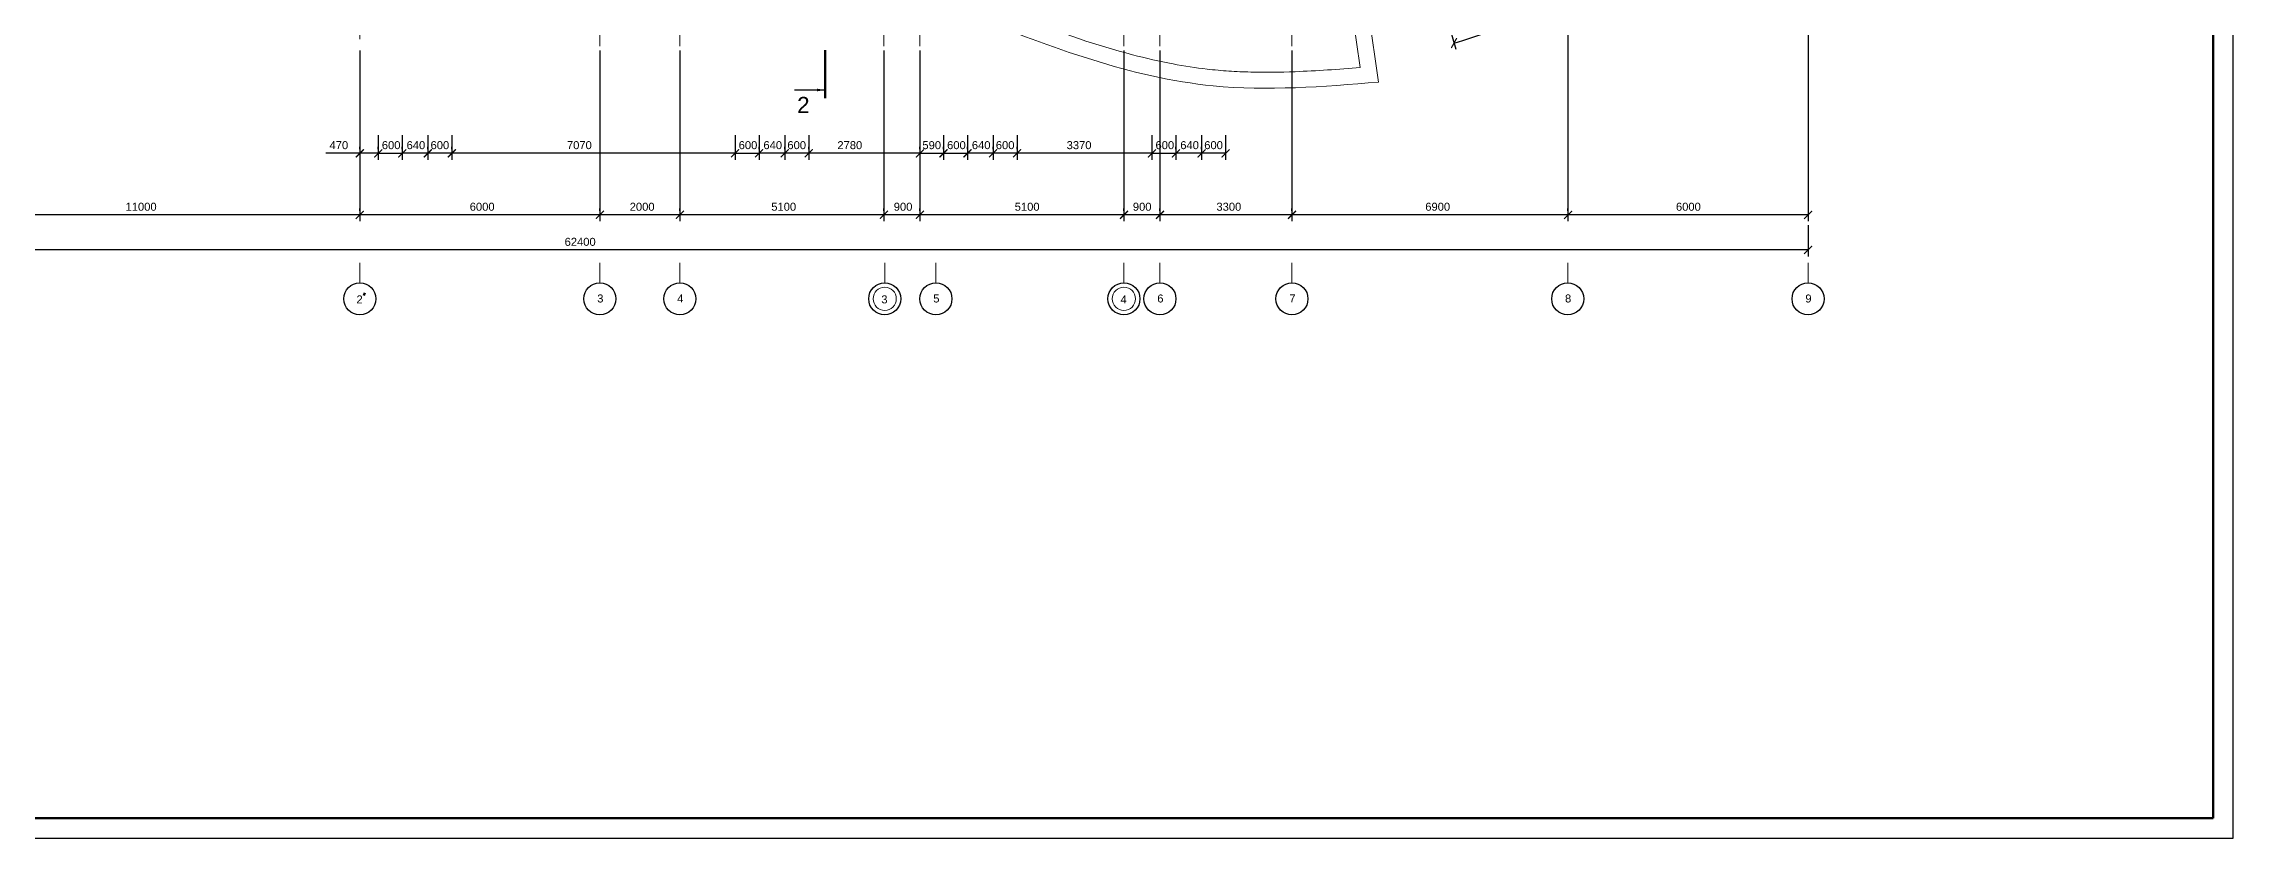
# Model space of a CAD drawing. Header units: millimetres. Extents: x -273 to 3634, y 3015 to 4572.
# Drawn here: x 3086 to 3634, y 3609 to 3808 of the extents above; entities that cross this region are included whole.
import ezdxf

# ---------------------------------------------------------------- set-up
doc = ezdxf.new("R2010")
doc.units = ezdxf.units.MM
doc.linetypes.add('CENTER2', pattern=[28.575, 19.05, -3.175, 3.175, -3.175])
doc.layers.add('@', color=250, linetype='Continuous', lineweight=60)
doc.styles.get("Standard").update_dxf_attribs({"font": 'arial.ttf', "height": 2})
doc.dimstyles.new('ISO-25', dxfattribs={"dimtxt": 2, "dimasz": 2, "dimexe": 1.6, "dimexo": 1, "dimgap": 1, "dimtad": 1, "dimdsep": 46, "dimtxsty": 'Standard', "dimblk": 'ARCHTICK', "dimcen": 2, "dimadec": 0, "dimazin": 0, "dimtfac": 1, "dimtmove": 0, "dimatfit": 3, "dimfxl": 1, "dimarcsym": 0})

# ---------------------------------------------------------------- blocks, each defined once
blk = doc.blocks.new('_ArchTick')
at = {"color": 0, "linetype": 'ByBlock', "lineweight": 15, "const_width": 0.15}
blk.add_lwpolyline([(-0.5, -0.5), (0.5, 0.5)], dxfattribs=at)
blk = doc.blocks.new('*D641')
at = {"layer": '@', "color": 0, "lineweight": -2, "transparency": 16777216}
for p, q in [((2903.43, 3762.43), (2903.43, 3754.71)), ((3527.43, 3762.48), (3527.43, 3754.71)), ((3527.43, 3756.31), (2903.43, 3756.31))]:
    blk.add_line(p, q, dxfattribs=at)
at = {"layer": 'Defpoints', "color": 0, "lineweight": 15, "transparency": 16777216}
for p in [(2903.43, 3763.43), (3527.43, 3763.48), (2903.43, 3756.31)]:
    blk.add_point(p, dxfattribs=at)
at = {"layer": '@', "color": 0, "lineweight": -2, "transparency": 16777216, "xscale": 2, "yscale": 2, "zscale": 2, "rotation": 180}
blk.add_blockref('_ArchTick', (2903.43, 3756.31), dxfattribs=at)
at = {"layer": '@', "color": 0, "lineweight": -2, "transparency": 16777216, "xscale": 2, "yscale": 2, "zscale": 2}
blk.add_blockref('_ArchTick', (3527.43, 3756.31), dxfattribs=at)
at = {"layer": '@', "color": 0, "lineweight": 15, "transparency": 16777216, "insert": (3220.49, 3758.33), "char_height": 2, "attachment_point": 5}
blk.add_mtext('62400', dxfattribs=at)
blk = doc.blocks.new('*D768')
at = {"layer": '@', "color": 0, "lineweight": -2, "transparency": 16777216}
for p, q in [((3165.43, 3806.2), (3165.43, 3763.48)), ((3055.43, 3766.03), (3055.43, 3766.68)), ((3165.43, 3765.08), (3055.43, 3765.08))]:
    blk.add_line(p, q, dxfattribs=at)
at = {"layer": 'Defpoints', "color": 0, "lineweight": 15, "transparency": 16777216}
for p in [(3165.43, 3807.2), (3055.43, 3765.08), (3055.43, 3765.03)]:
    blk.add_point(p, dxfattribs=at)
at = {"layer": '@', "color": 0, "lineweight": -2, "transparency": 16777216, "xscale": 2, "yscale": 2, "zscale": 2, "rotation": 180}
blk.add_blockref('_ArchTick', (3055.43, 3765.08), dxfattribs=at)
at = {"layer": '@', "color": 0, "lineweight": -2, "transparency": 16777216, "xscale": 2, "yscale": 2, "zscale": 2}
blk.add_blockref('_ArchTick', (3165.43, 3765.08), dxfattribs=at)
at = {"layer": '@', "color": 0, "lineweight": 15, "transparency": 16777216, "insert": (3110.74, 3767.1), "char_height": 2, "attachment_point": 5}
blk.add_mtext('11000', dxfattribs=at)
blk = doc.blocks.new('*D696')
at = {"layer": '@', "color": 0, "lineweight": -2, "transparency": 16777216}
for p, q in [((3323.73, 3781.47), (3323.73, 3782.07)), ((3329.73, 3785.03), (3329.73, 3778.87)), ((3329.73, 3780.47), (3323.73, 3780.47))]:
    blk.add_line(p, q, dxfattribs=at)
at = {"layer": 'Defpoints', "color": 0, "lineweight": 15, "transparency": 16777216}
for p in [(3329.73, 3786.03), (3323.73, 3780.47), (3323.73, 3780.47)]:
    blk.add_point(p, dxfattribs=at)
at = {"layer": '@', "color": 0, "lineweight": -2, "transparency": 16777216, "xscale": 2, "yscale": 2, "zscale": 2, "rotation": 180}
blk.add_blockref('_ArchTick', (3323.73, 3780.47), dxfattribs=at)
at = {"layer": '@', "color": 0, "lineweight": -2, "transparency": 16777216, "xscale": 2, "yscale": 2, "zscale": 2}
blk.add_blockref('_ArchTick', (3329.73, 3780.47), dxfattribs=at)
at = {"layer": '@', "color": 0, "lineweight": 15, "transparency": 16777216, "insert": (3326.73, 3782.49), "char_height": 2, "attachment_point": 5}
blk.add_mtext('600', dxfattribs=at)
blk = doc.blocks.new('*D833')
at = {"layer": '@', "color": 0, "lineweight": -2, "transparency": 16777216}
for p, q in [((3356.43, 3806.2), (3356.43, 3763.48)), ((3305.43, 3766.08), (3305.43, 3766.68)), ((3356.43, 3765.08), (3305.43, 3765.08))]:
    blk.add_line(p, q, dxfattribs=at)
at = {"layer": 'Defpoints', "color": 0, "lineweight": 15, "transparency": 16777216}
for p in [(3356.43, 3807.2), (3305.43, 3765.08), (3305.43, 3765.08)]:
    blk.add_point(p, dxfattribs=at)
at = {"layer": '@', "color": 0, "lineweight": -2, "transparency": 16777216, "xscale": 2, "yscale": 2, "zscale": 2, "rotation": 180}
blk.add_blockref('_ArchTick', (3305.43, 3765.08), dxfattribs=at)
at = {"layer": '@', "color": 0, "lineweight": -2, "transparency": 16777216, "xscale": 2, "yscale": 2, "zscale": 2}
blk.add_blockref('_ArchTick', (3356.43, 3765.08), dxfattribs=at)
at = {"layer": '@', "color": 0, "lineweight": 15, "transparency": 16777216, "insert": (3332.23, 3767.1), "char_height": 2, "attachment_point": 5}
blk.add_mtext('5100', dxfattribs=at)
blk = doc.blocks.new('*D702')
at = {"layer": '@', "color": 0, "lineweight": -2, "transparency": 16777216}
for p, q in [((3188.43, 3781.47), (3188.43, 3782.07)), ((3259.23, 3785.03), (3259.23, 3778.87)), ((3259.23, 3780.47), (3188.43, 3780.47))]:
    blk.add_line(p, q, dxfattribs=at)
at = {"layer": 'Defpoints', "color": 0, "lineweight": 15, "transparency": 16777216}
for p in [(3259.23, 3786.03), (3188.43, 3780.47), (3188.43, 3780.47)]:
    blk.add_point(p, dxfattribs=at)
at = {"layer": '@', "color": 0, "lineweight": -2, "transparency": 16777216, "xscale": 2, "yscale": 2, "zscale": 2, "rotation": 180}
blk.add_blockref('_ArchTick', (3188.43, 3780.47), dxfattribs=at)
at = {"layer": '@', "color": 0, "lineweight": -2, "transparency": 16777216, "xscale": 2, "yscale": 2, "zscale": 2}
blk.add_blockref('_ArchTick', (3259.23, 3780.47), dxfattribs=at)
at = {"layer": '@', "color": 0, "lineweight": 15, "transparency": 16777216, "insert": (3220.3, 3782.49), "char_height": 2, "attachment_point": 5}
blk.add_mtext('7070', dxfattribs=at)
blk = doc.blocks.new('*D835')
at = {"layer": '@', "color": 0, "lineweight": -2, "transparency": 16777216}
for p, q in [((3225.43, 3806.2), (3225.43, 3763.48)), ((3165.43, 3766.08), (3165.43, 3766.68)), ((3225.43, 3765.08), (3165.43, 3765.08))]:
    blk.add_line(p, q, dxfattribs=at)
at = {"layer": 'Defpoints', "color": 0, "lineweight": 15, "transparency": 16777216}
for p in [(3225.43, 3807.2), (3165.43, 3765.08), (3165.43, 3765.08)]:
    blk.add_point(p, dxfattribs=at)
at = {"layer": '@', "color": 0, "lineweight": -2, "transparency": 16777216, "xscale": 2, "yscale": 2, "zscale": 2, "rotation": 180}
blk.add_blockref('_ArchTick', (3165.43, 3765.08), dxfattribs=at)
at = {"layer": '@', "color": 0, "lineweight": -2, "transparency": 16777216, "xscale": 2, "yscale": 2, "zscale": 2}
blk.add_blockref('_ArchTick', (3225.43, 3765.08), dxfattribs=at)
at = {"layer": '@', "color": 0, "lineweight": 15, "transparency": 16777216, "insert": (3196, 3767.1), "char_height": 2, "attachment_point": 5}
blk.add_mtext('6000', dxfattribs=at)
blk = doc.blocks.new('*D703')
at = {"layer": '@', "color": 0, "lineweight": -2, "transparency": 16777216}
for p, q in [((3165.43, 3781.47), (3165.43, 3782.07)), ((3170.03, 3781.47), (3170.03, 3782.07)), ((3165.43, 3780.47), (3156.94, 3780.47)), ((3170.03, 3780.47), (3165.43, 3780.47))]:
    blk.add_line(p, q, dxfattribs=at)
at = {"layer": 'Defpoints', "color": 0, "lineweight": 15, "transparency": 16777216}
for p in [(3165.43, 3780.47), (3165.43, 3780.47), (3170.03, 3780.47)]:
    blk.add_point(p, dxfattribs=at)
at = {"layer": '@', "color": 0, "lineweight": -2, "transparency": 16777216, "xscale": 2, "yscale": 2, "zscale": 2, "rotation": 180}
blk.add_blockref('_ArchTick', (3165.43, 3780.47), dxfattribs=at)
at = {"layer": '@', "color": 0, "lineweight": -2, "transparency": 16777216, "xscale": 2, "yscale": 2, "zscale": 2}
blk.add_blockref('_ArchTick', (3170.03, 3780.47), dxfattribs=at)
at = {"layer": '@', "color": 0, "lineweight": 15, "transparency": 16777216, "insert": (3160.18, 3782.49), "char_height": 2, "attachment_point": 5}
blk.add_mtext('470', dxfattribs=at)
blk = doc.blocks.new('*D704')
at = {"layer": '@', "color": 0, "lineweight": -2, "transparency": 16777216}
for p, q in [((3182.43, 3781.47), (3182.43, 3782.07)), ((3188.43, 3785.03), (3188.43, 3778.87)), ((3188.43, 3780.47), (3182.43, 3780.47))]:
    blk.add_line(p, q, dxfattribs=at)
at = {"layer": 'Defpoints', "color": 0, "lineweight": 15, "transparency": 16777216}
for p in [(3188.43, 3786.03), (3182.43, 3780.47), (3182.43, 3780.47)]:
    blk.add_point(p, dxfattribs=at)
at = {"layer": '@', "color": 0, "lineweight": -2, "transparency": 16777216, "xscale": 2, "yscale": 2, "zscale": 2, "rotation": 180}
blk.add_blockref('_ArchTick', (3182.43, 3780.47), dxfattribs=at)
at = {"layer": '@', "color": 0, "lineweight": -2, "transparency": 16777216, "xscale": 2, "yscale": 2, "zscale": 2}
blk.add_blockref('_ArchTick', (3188.43, 3780.47), dxfattribs=at)
at = {"layer": '@', "color": 0, "lineweight": 15, "transparency": 16777216, "insert": (3185.43, 3782.49), "char_height": 2, "attachment_point": 5}
blk.add_mtext('600', dxfattribs=at)
blk = doc.blocks.new('*D705')
at = {"layer": '@', "color": 0, "lineweight": -2, "transparency": 16777216}
for p, q in [((3176.03, 3781.47), (3176.03, 3782.07)), ((3182.43, 3785.03), (3182.43, 3778.87)), ((3182.43, 3780.47), (3176.03, 3780.47))]:
    blk.add_line(p, q, dxfattribs=at)
at = {"layer": 'Defpoints', "color": 0, "lineweight": 15, "transparency": 16777216}
for p in [(3182.43, 3786.03), (3176.03, 3780.47), (3176.03, 3780.47)]:
    blk.add_point(p, dxfattribs=at)
at = {"layer": '@', "color": 0, "lineweight": -2, "transparency": 16777216, "xscale": 2, "yscale": 2, "zscale": 2, "rotation": 180}
blk.add_blockref('_ArchTick', (3176.03, 3780.47), dxfattribs=at)
at = {"layer": '@', "color": 0, "lineweight": -2, "transparency": 16777216, "xscale": 2, "yscale": 2, "zscale": 2}
blk.add_blockref('_ArchTick', (3182.43, 3780.47), dxfattribs=at)
at = {"layer": '@', "color": 0, "lineweight": 15, "transparency": 16777216, "insert": (3179.44, 3782.49), "char_height": 2, "attachment_point": 5}
blk.add_mtext('640', dxfattribs=at)
blk = doc.blocks.new('*D706')
at = {"layer": '@', "color": 0, "lineweight": -2, "transparency": 16777216}
for p, q in [((3170.03, 3785.03), (3170.03, 3778.87)), ((3176.03, 3785.03), (3176.03, 3778.87)), ((3170.03, 3780.47), (3176.03, 3780.47))]:
    blk.add_line(p, q, dxfattribs=at)
at = {"layer": 'Defpoints', "color": 0, "lineweight": 15, "transparency": 16777216}
for p in [(3170.03, 3786.03), (3176.03, 3786.03), (3176.03, 3780.47)]:
    blk.add_point(p, dxfattribs=at)
at = {"layer": '@', "color": 0, "lineweight": -2, "transparency": 16777216, "xscale": 2, "yscale": 2, "zscale": 2, "rotation": 180}
blk.add_blockref('_ArchTick', (3170.03, 3780.47), dxfattribs=at)
at = {"layer": '@', "color": 0, "lineweight": -2, "transparency": 16777216, "xscale": 2, "yscale": 2, "zscale": 2}
blk.add_blockref('_ArchTick', (3176.03, 3780.47), dxfattribs=at)
at = {"layer": '@', "color": 0, "lineweight": 15, "transparency": 16777216, "insert": (3173.25, 3782.49), "char_height": 2, "attachment_point": 5}
blk.add_mtext('600', dxfattribs=at)
blk = doc.blocks.new('*D707')
at = {"layer": '@', "color": 0, "lineweight": -2, "transparency": 16777216}
for p, q in [((3265.23, 3781.47), (3265.23, 3782.07)), ((3271.63, 3785.03), (3271.63, 3778.87)), ((3271.63, 3780.47), (3265.23, 3780.47))]:
    blk.add_line(p, q, dxfattribs=at)
at = {"layer": 'Defpoints', "color": 0, "lineweight": 15, "transparency": 16777216}
for p in [(3271.63, 3786.03), (3265.23, 3780.47), (3265.23, 3780.47)]:
    blk.add_point(p, dxfattribs=at)
at = {"layer": '@', "color": 0, "lineweight": -2, "transparency": 16777216, "xscale": 2, "yscale": 2, "zscale": 2, "rotation": 180}
blk.add_blockref('_ArchTick', (3265.23, 3780.47), dxfattribs=at)
at = {"layer": '@', "color": 0, "lineweight": -2, "transparency": 16777216, "xscale": 2, "yscale": 2, "zscale": 2}
blk.add_blockref('_ArchTick', (3271.63, 3780.47), dxfattribs=at)
at = {"layer": '@', "color": 0, "lineweight": 15, "transparency": 16777216, "insert": (3268.64, 3782.49), "char_height": 2, "attachment_point": 5}
blk.add_mtext('640', dxfattribs=at)
blk = doc.blocks.new('*D841')
at = {"layer": '@', "color": 0, "lineweight": -2, "transparency": 16777216}
for p, q in [((3296.43, 3806.2), (3296.43, 3763.48)), ((3245.43, 3766.08), (3245.43, 3766.68)), ((3296.43, 3765.08), (3245.43, 3765.08))]:
    blk.add_line(p, q, dxfattribs=at)
at = {"layer": 'Defpoints', "color": 0, "lineweight": 15, "transparency": 16777216}
for p in [(3296.43, 3807.2), (3245.43, 3765.08), (3245.43, 3765.08)]:
    blk.add_point(p, dxfattribs=at)
at = {"layer": '@', "color": 0, "lineweight": -2, "transparency": 16777216, "xscale": 2, "yscale": 2, "zscale": 2, "rotation": 180}
blk.add_blockref('_ArchTick', (3245.43, 3765.08), dxfattribs=at)
at = {"layer": '@', "color": 0, "lineweight": -2, "transparency": 16777216, "xscale": 2, "yscale": 2, "zscale": 2}
blk.add_blockref('_ArchTick', (3296.43, 3765.08), dxfattribs=at)
at = {"layer": '@', "color": 0, "lineweight": 15, "transparency": 16777216, "insert": (3271.38, 3767.1), "char_height": 2, "attachment_point": 5}
blk.add_mtext('5100', dxfattribs=at)
blk = doc.blocks.new('*D842')
at = {"layer": '@', "color": 0, "lineweight": -2, "transparency": 16777216}
for p, q in [((3245.43, 3806.2), (3245.43, 3763.48)), ((3225.43, 3766.08), (3225.43, 3766.68)), ((3245.43, 3765.08), (3225.43, 3765.08))]:
    blk.add_line(p, q, dxfattribs=at)
at = {"layer": 'Defpoints', "color": 0, "lineweight": 15, "transparency": 16777216}
for p in [(3245.43, 3807.2), (3225.43, 3765.08), (3225.43, 3765.08)]:
    blk.add_point(p, dxfattribs=at)
at = {"layer": '@', "color": 0, "lineweight": -2, "transparency": 16777216, "xscale": 2, "yscale": 2, "zscale": 2, "rotation": 180}
blk.add_blockref('_ArchTick', (3225.43, 3765.08), dxfattribs=at)
at = {"layer": '@', "color": 0, "lineweight": -2, "transparency": 16777216, "xscale": 2, "yscale": 2, "zscale": 2}
blk.add_blockref('_ArchTick', (3245.43, 3765.08), dxfattribs=at)
at = {"layer": '@', "color": 0, "lineweight": 15, "transparency": 16777216, "insert": (3235.99, 3767.1), "char_height": 2, "attachment_point": 5}
blk.add_mtext('2000', dxfattribs=at)
blk = doc.blocks.new('*D708')
at = {"layer": '@', "color": 0, "lineweight": -2, "transparency": 16777216}
for p, q in [((3259.23, 3785.03), (3259.23, 3778.87)), ((3265.23, 3785.03), (3265.23, 3778.87)), ((3259.23, 3780.47), (3265.23, 3780.47))]:
    blk.add_line(p, q, dxfattribs=at)
at = {"layer": 'Defpoints', "color": 0, "lineweight": 15, "transparency": 16777216}
for p in [(3259.23, 3786.03), (3265.23, 3786.03), (3265.23, 3780.47)]:
    blk.add_point(p, dxfattribs=at)
at = {"layer": '@', "color": 0, "lineweight": -2, "transparency": 16777216, "xscale": 2, "yscale": 2, "zscale": 2, "rotation": 180}
blk.add_blockref('_ArchTick', (3259.23, 3780.47), dxfattribs=at)
at = {"layer": '@', "color": 0, "lineweight": -2, "transparency": 16777216, "xscale": 2, "yscale": 2, "zscale": 2}
blk.add_blockref('_ArchTick', (3265.23, 3780.47), dxfattribs=at)
at = {"layer": '@', "color": 0, "lineweight": 15, "transparency": 16777216, "insert": (3262.45, 3782.49), "char_height": 2, "attachment_point": 5}
blk.add_mtext('600', dxfattribs=at)
blk = doc.blocks.new('*D845')
at = {"layer": '@', "color": 0, "lineweight": -2, "transparency": 16777216}
for p, q in [((3305.43, 3806.2), (3305.43, 3763.48)), ((3296.43, 3766.08), (3296.43, 3766.68)), ((3305.43, 3765.08), (3296.43, 3765.08))]:
    blk.add_line(p, q, dxfattribs=at)
at = {"layer": 'Defpoints', "color": 0, "lineweight": 15, "transparency": 16777216}
for p in [(3305.43, 3807.2), (3296.43, 3765.08), (3296.43, 3765.08)]:
    blk.add_point(p, dxfattribs=at)
at = {"layer": '@', "color": 0, "lineweight": -2, "transparency": 16777216, "xscale": 2, "yscale": 2, "zscale": 2, "rotation": 180}
blk.add_blockref('_ArchTick', (3296.43, 3765.08), dxfattribs=at)
at = {"layer": '@', "color": 0, "lineweight": -2, "transparency": 16777216, "xscale": 2, "yscale": 2, "zscale": 2}
blk.add_blockref('_ArchTick', (3305.43, 3765.08), dxfattribs=at)
at = {"layer": '@', "color": 0, "lineweight": 15, "transparency": 16777216, "insert": (3301.22, 3767.1), "char_height": 2, "attachment_point": 5}
blk.add_mtext('900', dxfattribs=at)
blk = doc.blocks.new('*D709')
at = {"layer": '@', "color": 0, "lineweight": -2, "transparency": 16777216}
for p, q in [((3277.63, 3781.47), (3277.63, 3782.07)), ((3305.43, 3785.03), (3305.43, 3778.87)), ((3305.43, 3780.47), (3277.63, 3780.47))]:
    blk.add_line(p, q, dxfattribs=at)
at = {"layer": 'Defpoints', "color": 0, "lineweight": 15, "transparency": 16777216}
for p in [(3305.43, 3786.03), (3277.63, 3780.47), (3277.63, 3780.47)]:
    blk.add_point(p, dxfattribs=at)
at = {"layer": '@', "color": 0, "lineweight": -2, "transparency": 16777216, "xscale": 2, "yscale": 2, "zscale": 2, "rotation": 180}
blk.add_blockref('_ArchTick', (3277.63, 3780.47), dxfattribs=at)
at = {"layer": '@', "color": 0, "lineweight": -2, "transparency": 16777216, "xscale": 2, "yscale": 2, "zscale": 2}
blk.add_blockref('_ArchTick', (3305.43, 3780.47), dxfattribs=at)
at = {"layer": '@', "color": 0, "lineweight": 15, "transparency": 16777216, "insert": (3287.9, 3782.49), "char_height": 2, "attachment_point": 5}
blk.add_mtext('2780', dxfattribs=at)
blk = doc.blocks.new('*D710')
at = {"layer": '@', "color": 0, "lineweight": -2, "transparency": 16777216}
for p, q in [((3271.63, 3781.47), (3271.63, 3782.07)), ((3277.63, 3785.03), (3277.63, 3778.87)), ((3277.63, 3780.47), (3271.63, 3780.47))]:
    blk.add_line(p, q, dxfattribs=at)
at = {"layer": 'Defpoints', "color": 0, "lineweight": 15, "transparency": 16777216}
for p in [(3277.63, 3786.03), (3271.63, 3780.47), (3271.63, 3780.47)]:
    blk.add_point(p, dxfattribs=at)
at = {"layer": '@', "color": 0, "lineweight": -2, "transparency": 16777216, "xscale": 2, "yscale": 2, "zscale": 2, "rotation": 180}
blk.add_blockref('_ArchTick', (3271.63, 3780.47), dxfattribs=at)
at = {"layer": '@', "color": 0, "lineweight": -2, "transparency": 16777216, "xscale": 2, "yscale": 2, "zscale": 2}
blk.add_blockref('_ArchTick', (3277.63, 3780.47), dxfattribs=at)
at = {"layer": '@', "color": 0, "lineweight": 15, "transparency": 16777216, "insert": (3274.63, 3782.49), "char_height": 2, "attachment_point": 5}
blk.add_mtext('600', dxfattribs=at)
blk = doc.blocks.new('*D711')
at = {"layer": '@', "color": 0, "lineweight": -2, "transparency": 16777216}
for p, q in [((3305.43, 3781.47), (3305.43, 3782.07)), ((3311.33, 3781.47), (3311.33, 3782.07)), ((3305.43, 3780.47), (3311.33, 3780.47))]:
    blk.add_line(p, q, dxfattribs=at)
at = {"layer": 'Defpoints', "color": 0, "lineweight": 15, "transparency": 16777216}
for p in [(3305.43, 3780.47), (3311.33, 3780.47), (3311.33, 3780.47)]:
    blk.add_point(p, dxfattribs=at)
at = {"layer": '@', "color": 0, "lineweight": -2, "transparency": 16777216, "xscale": 2, "yscale": 2, "zscale": 2, "rotation": 180}
blk.add_blockref('_ArchTick', (3305.43, 3780.47), dxfattribs=at)
at = {"layer": '@', "color": 0, "lineweight": -2, "transparency": 16777216, "xscale": 2, "yscale": 2, "zscale": 2}
blk.add_blockref('_ArchTick', (3311.33, 3780.47), dxfattribs=at)
at = {"layer": '@', "color": 0, "lineweight": 15, "transparency": 16777216, "insert": (3308.38, 3782.49), "char_height": 2, "attachment_point": 5}
blk.add_mtext('590', dxfattribs=at)
blk = doc.blocks.new('*D712')
at = {"layer": '@', "color": 0, "lineweight": -2, "transparency": 16777216}
for p, q in [((3311.33, 3785.03), (3311.33, 3778.87)), ((3317.33, 3785.03), (3317.33, 3778.87)), ((3311.33, 3780.47), (3317.33, 3780.47))]:
    blk.add_line(p, q, dxfattribs=at)
at = {"layer": 'Defpoints', "color": 0, "lineweight": 15, "transparency": 16777216}
for p in [(3311.33, 3786.03), (3317.33, 3786.03), (3317.33, 3780.47)]:
    blk.add_point(p, dxfattribs=at)
at = {"layer": '@', "color": 0, "lineweight": -2, "transparency": 16777216, "xscale": 2, "yscale": 2, "zscale": 2, "rotation": 180}
blk.add_blockref('_ArchTick', (3311.33, 3780.47), dxfattribs=at)
at = {"layer": '@', "color": 0, "lineweight": -2, "transparency": 16777216, "xscale": 2, "yscale": 2, "zscale": 2}
blk.add_blockref('_ArchTick', (3317.33, 3780.47), dxfattribs=at)
at = {"layer": '@', "color": 0, "lineweight": 15, "transparency": 16777216, "insert": (3314.55, 3782.49), "char_height": 2, "attachment_point": 5}
blk.add_mtext('600', dxfattribs=at)
blk = doc.blocks.new('*D713')
at = {"layer": '@', "color": 0, "lineweight": -2, "transparency": 16777216}
for p, q in [((3317.33, 3781.47), (3317.33, 3782.07)), ((3323.73, 3785.03), (3323.73, 3778.87)), ((3323.73, 3780.47), (3317.33, 3780.47))]:
    blk.add_line(p, q, dxfattribs=at)
at = {"layer": 'Defpoints', "color": 0, "lineweight": 15, "transparency": 16777216}
for p in [(3323.73, 3786.03), (3317.33, 3780.47), (3317.33, 3780.47)]:
    blk.add_point(p, dxfattribs=at)
at = {"layer": '@', "color": 0, "lineweight": -2, "transparency": 16777216, "xscale": 2, "yscale": 2, "zscale": 2, "rotation": 180}
blk.add_blockref('_ArchTick', (3317.33, 3780.47), dxfattribs=at)
at = {"layer": '@', "color": 0, "lineweight": -2, "transparency": 16777216, "xscale": 2, "yscale": 2, "zscale": 2}
blk.add_blockref('_ArchTick', (3323.73, 3780.47), dxfattribs=at)
at = {"layer": '@', "color": 0, "lineweight": 15, "transparency": 16777216, "insert": (3320.74, 3782.49), "char_height": 2, "attachment_point": 5}
blk.add_mtext('640', dxfattribs=at)
blk = doc.blocks.new('*D877')
at = {"layer": '@', "color": 0, "lineweight": -2, "transparency": 16777216}
blk.add_arc((3398.43, 3947.68), 19.98, 278.6121, 306.3879, dxfattribs=at)
at = {"layer": '@', "color": 0, "lineweight": 15, "transparency": 16777216}
for points in [[(3409.95, 3931.97), (3410.61, 3931.21), (3412.56, 3933.55)], [(3401.46, 3927.43), (3401.38, 3928.42), (3398.43, 3927.7)]]:
    blk.add_solid(points, dxfattribs=at)
at = {"layer": 'Defpoints', "color": 0, "lineweight": 15, "transparency": 16777216}
for p in [(3398.43, 4081.72), (3398.43, 3947.68), (3403.6, 3928.38), (3497.76, 3848.35), (3398.43, 3807.2)]:
    blk.add_point(p, dxfattribs=at)
at = {"layer": '@', "color": 0, "lineweight": 15, "transparency": 16777216, "insert": (3405.89, 3931.34), "char_height": 2, "attachment_point": 5, "rotation": 24.5413}
blk.add_mtext('45°', dxfattribs=at)
blk = doc.blocks.new('*D881')
at = {"layer": '@', "color": 0, "lineweight": -2, "transparency": 16777216}
blk.add_line((3416.5, 3822.98), (3414.62, 3835.99), dxfattribs=at)
blk.add_arc((3398.43, 3947.68), 114.46, 270, 278.247, dxfattribs=at)
at = {"layer": 'Defpoints', "color": 0, "lineweight": 15, "transparency": 16777216}
for p in [(3398.43, 4081.72), (3403.92, 3833.35), (3416.65, 3821.99), (3417.51, 3816.05), (3398.43, 3807.2)]:
    blk.add_point(p, dxfattribs=at)
at = {"layer": '@', "color": 0, "lineweight": -2, "transparency": 16777216, "xscale": 2, "yscale": 2, "zscale": 2}
for p, rotation in [((3398.43, 3833.22), 180.0000000000001), ((3414.85, 3834.4), 8.246967579238316)]:
    blk.add_blockref('_ArchTick', p, dxfattribs=dict(at, rotation=rotation))
at = {"layer": '@', "color": 0, "lineweight": 15, "transparency": 16777216, "insert": (3407.17, 3835.58), "char_height": 2, "attachment_point": 5, "rotation": 4.4567}
blk.add_mtext('1625', dxfattribs=at)
blk = doc.blocks.new('*D721')
at = {"layer": '@', "color": 0, "lineweight": -2, "transparency": 16777216}
blk.add_line((3433.53, 3826.66), (3429.85, 3839.34), dxfattribs=at)
blk.add_arc((3398.43, 3947.68), 114.4, 278.247, 286.1767, dxfattribs=at)
at = {"layer": 'Defpoints', "color": 0, "lineweight": 15, "transparency": 16777216}
for p in [(3398.43, 3947.68), (3420.04, 3835.34), (3433.81, 3825.7), (3435.49, 3819.92), (3419.72, 3800.81)]:
    blk.add_point(p, dxfattribs=at)
at = {"layer": '@', "color": 0, "lineweight": -2, "transparency": 16777216, "xscale": 2, "yscale": 2, "zscale": 2}
for p, rotation in [((3430.3, 3837.81), 16.17674262462081), ((3414.84, 3834.46), 188.2469675792391)]:
    blk.add_blockref('_ArchTick', p, dxfattribs=dict(at, rotation=rotation))
at = {"layer": '@', "color": 0, "lineweight": 15, "transparency": 16777216, "insert": (3422.76, 3837.97), "char_height": 2, "attachment_point": 5, "rotation": 12.5058}
blk.add_mtext('1750', dxfattribs=at)
blk = doc.blocks.new('*D722')
at = {"layer": '@', "color": 0, "lineweight": -2, "transparency": 16777216}
blk.add_line((3416.5, 4072.37), (3415.31, 4064.17), dxfattribs=at)
blk.add_arc((3398.43, 3947.68), 119.31, 81.753, 90, dxfattribs=at)
at = {"layer": 'Defpoints', "color": 0, "lineweight": 15, "transparency": 16777216}
for p in [(3398.43, 4081.72), (3417.51, 4079.3), (3416.65, 4073.36), (3404.15, 4066.85), (3398.43, 3788.42)]:
    blk.add_point(p, dxfattribs=at)
at = {"layer": '@', "color": 0, "lineweight": -2, "transparency": 16777216, "xscale": 2, "yscale": 2, "zscale": 2}
for p, rotation in [((3398.43, 4066.98), 180), ((3415.54, 4065.75), 351.7530324207577)]:
    blk.add_blockref('_ArchTick', p, dxfattribs=dict(at, rotation=rotation))
at = {"layer": '@', "color": 0, "lineweight": 15, "transparency": 16777216, "insert": (3407.41, 4068.67), "char_height": 2, "attachment_point": 5, "rotation": 355.7527}
blk.add_mtext('1625', dxfattribs=at)
blk = doc.blocks.new('*D723')
at = {"layer": '@', "color": 0, "lineweight": -2, "transparency": 16777216}
blk.add_line((3380.36, 4072.37), (3381.55, 4064.16), dxfattribs=at)
blk.add_arc((3398.43, 3947.68), 119.31, 90, 98.247, dxfattribs=at)
at = {"layer": 'Defpoints', "color": 0, "lineweight": 15, "transparency": 16777216}
for p in [(3379.35, 4079.3), (3398.43, 4081.72), (3380.21, 4073.36), (3387, 4066.43), (3398.43, 3788.42)]:
    blk.add_point(p, dxfattribs=at)
at = {"layer": '@', "color": 0, "lineweight": -2, "transparency": 16777216, "xscale": 2, "yscale": 2, "zscale": 2, "rotation": 188.246967579242}
blk.add_blockref('_ArchTick', (3381.32, 4065.75), dxfattribs=at)
at = {"layer": '@', "color": 0, "lineweight": -2, "transparency": 16777216, "xscale": 2, "yscale": 2, "zscale": 2}
blk.add_blockref('_ArchTick', (3398.43, 4066.98), dxfattribs=at)
at = {"layer": '@', "color": 0, "lineweight": 15, "transparency": 16777216, "insert": (3389.97, 4068.71), "char_height": 2, "attachment_point": 5, "rotation": 3.9958}
blk.add_mtext('1625', dxfattribs=at)
blk = doc.blocks.new('*D724')
at = {"layer": '@', "color": 0, "lineweight": -2, "transparency": 16777216}
for p, q in [((3467.43, 3810.71), (3467.43, 3763.48)), ((3398.43, 3766.08), (3398.43, 3766.68)), ((3467.43, 3765.08), (3398.43, 3765.08))]:
    blk.add_line(p, q, dxfattribs=at)
at = {"layer": 'Defpoints', "color": 0, "lineweight": 15, "transparency": 16777216}
for p in [(3467.43, 3811.71), (3398.43, 3765.08), (3398.43, 3765.08)]:
    blk.add_point(p, dxfattribs=at)
at = {"layer": '@', "color": 0, "lineweight": -2, "transparency": 16777216, "xscale": 2, "yscale": 2, "zscale": 2, "rotation": 180}
blk.add_blockref('_ArchTick', (3398.43, 3765.08), dxfattribs=at)
at = {"layer": '@', "color": 0, "lineweight": -2, "transparency": 16777216, "xscale": 2, "yscale": 2, "zscale": 2}
blk.add_blockref('_ArchTick', (3467.43, 3765.08), dxfattribs=at)
at = {"layer": '@', "color": 0, "lineweight": 15, "transparency": 16777216, "insert": (3434.86, 3767.1), "char_height": 2, "attachment_point": 5}
blk.add_mtext('6900', dxfattribs=at)
blk = doc.blocks.new('*D725')
at = {"layer": '@', "color": 0, "lineweight": -2, "transparency": 16777216}
for p, q in [((3467.21, 3832.68), (3473.89, 3821.51)), ((3435.77, 3818.96), (3439.39, 3806.48))]:
    blk.add_line(p, q, dxfattribs=at)
blk.add_arc((3398.43, 3947.68), 145.41, 286.1767, 300.8849, dxfattribs=at)
at = {"layer": 'Defpoints', "color": 0, "lineweight": 15, "transparency": 16777216}
for p in [(3463.62, 3838.68), (3466.7, 3833.54), (3433.81, 3825.7), (3435.49, 3819.92), (3450.73, 3811.99)]:
    blk.add_point(p, dxfattribs=at)
at = {"layer": '@', "color": 0, "lineweight": -2, "transparency": 16777216, "xscale": 2, "yscale": 2, "zscale": 2}
for p, rotation in [((3473.07, 3822.88), 30.88487161444559), ((3438.94, 3808.02), 196.1767426246161)]:
    blk.add_blockref('_ArchTick', p, dxfattribs=dict(at, rotation=rotation))
at = {"layer": '@', "color": 0, "lineweight": 15, "transparency": 16777216, "insert": (3455.88, 3816.3), "char_height": 2, "attachment_point": 5, "rotation": 23.6204}
blk.add_mtext('3425', dxfattribs=at)
blk = doc.blocks.new('*D728')
at = {"layer": '@', "color": 0, "lineweight": -2, "transparency": 16777216}
for p, q in [((3375.83, 3781.47), (3375.83, 3782.07)), ((3381.83, 3785.03), (3381.83, 3778.87)), ((3381.83, 3780.47), (3375.83, 3780.47))]:
    blk.add_line(p, q, dxfattribs=at)
at = {"layer": 'Defpoints', "color": 0, "lineweight": 15, "transparency": 16777216}
for p in [(3381.83, 3786.03), (3375.83, 3780.47), (3375.83, 3780.47)]:
    blk.add_point(p, dxfattribs=at)
at = {"layer": '@', "color": 0, "lineweight": -2, "transparency": 16777216, "xscale": 2, "yscale": 2, "zscale": 2, "rotation": 180}
blk.add_blockref('_ArchTick', (3375.83, 3780.47), dxfattribs=at)
at = {"layer": '@', "color": 0, "lineweight": -2, "transparency": 16777216, "xscale": 2, "yscale": 2, "zscale": 2}
blk.add_blockref('_ArchTick', (3381.83, 3780.47), dxfattribs=at)
at = {"layer": '@', "color": 0, "lineweight": 15, "transparency": 16777216, "insert": (3378.83, 3782.49), "char_height": 2, "attachment_point": 5}
blk.add_mtext('600', dxfattribs=at)
blk = doc.blocks.new('*D882')
at = {"layer": '@', "color": 0, "lineweight": -2, "transparency": 16777216}
for p, q in [((3398.43, 3806.2), (3398.43, 3763.48)), ((3365.43, 3766.08), (3365.43, 3766.68)), ((3398.43, 3765.08), (3365.43, 3765.08))]:
    blk.add_line(p, q, dxfattribs=at)
at = {"layer": 'Defpoints', "color": 0, "lineweight": 15, "transparency": 16777216}
for p in [(3398.43, 3807.2), (3365.43, 3765.08), (3365.43, 3765.08)]:
    blk.add_point(p, dxfattribs=at)
at = {"layer": '@', "color": 0, "lineweight": -2, "transparency": 16777216, "xscale": 2, "yscale": 2, "zscale": 2, "rotation": 180}
blk.add_blockref('_ArchTick', (3365.43, 3765.08), dxfattribs=at)
at = {"layer": '@', "color": 0, "lineweight": -2, "transparency": 16777216, "xscale": 2, "yscale": 2, "zscale": 2}
blk.add_blockref('_ArchTick', (3398.43, 3765.08), dxfattribs=at)
at = {"layer": '@', "color": 0, "lineweight": 15, "transparency": 16777216, "insert": (3382.65, 3767.1), "char_height": 2, "attachment_point": 5}
blk.add_mtext('3300', dxfattribs=at)
blk = doc.blocks.new('*D883')
at = {"layer": '@', "color": 0, "lineweight": -2, "transparency": 16777216}
for p, q in [((3365.43, 3806.2), (3365.43, 3763.48)), ((3356.43, 3766.08), (3356.43, 3766.68)), ((3365.43, 3765.08), (3356.43, 3765.08))]:
    blk.add_line(p, q, dxfattribs=at)
at = {"layer": 'Defpoints', "color": 0, "lineweight": 15, "transparency": 16777216}
for p in [(3365.43, 3807.2), (3356.43, 3765.08), (3356.43, 3765.08)]:
    blk.add_point(p, dxfattribs=at)
at = {"layer": '@', "color": 0, "lineweight": -2, "transparency": 16777216, "xscale": 2, "yscale": 2, "zscale": 2, "rotation": 180}
blk.add_blockref('_ArchTick', (3356.43, 3765.08), dxfattribs=at)
at = {"layer": '@', "color": 0, "lineweight": -2, "transparency": 16777216, "xscale": 2, "yscale": 2, "zscale": 2}
blk.add_blockref('_ArchTick', (3365.43, 3765.08), dxfattribs=at)
at = {"layer": '@', "color": 0, "lineweight": 15, "transparency": 16777216, "insert": (3360.99, 3767.1), "char_height": 2, "attachment_point": 5}
blk.add_mtext('900', dxfattribs=at)
blk = doc.blocks.new('*D729')
at = {"layer": '@', "color": 0, "lineweight": -2, "transparency": 16777216}
for p, q in [((3329.73, 3781.47), (3329.73, 3782.07)), ((3363.43, 3785.03), (3363.43, 3778.87)), ((3363.43, 3780.47), (3329.73, 3780.47))]:
    blk.add_line(p, q, dxfattribs=at)
at = {"layer": 'Defpoints', "color": 0, "lineweight": 15, "transparency": 16777216}
for p in [(3363.43, 3786.03), (3329.73, 3780.47), (3329.73, 3780.47)]:
    blk.add_point(p, dxfattribs=at)
at = {"layer": '@', "color": 0, "lineweight": -2, "transparency": 16777216, "xscale": 2, "yscale": 2, "zscale": 2, "rotation": 180}
blk.add_blockref('_ArchTick', (3329.73, 3780.47), dxfattribs=at)
at = {"layer": '@', "color": 0, "lineweight": -2, "transparency": 16777216, "xscale": 2, "yscale": 2, "zscale": 2}
blk.add_blockref('_ArchTick', (3363.43, 3780.47), dxfattribs=at)
at = {"layer": '@', "color": 0, "lineweight": 15, "transparency": 16777216, "insert": (3345.21, 3782.49), "char_height": 2, "attachment_point": 5}
blk.add_mtext('3370', dxfattribs=at)
blk = doc.blocks.new('*D730')
at = {"layer": '@', "color": 0, "lineweight": -2, "transparency": 16777216}
for p, q in [((3363.43, 3785.03), (3363.43, 3778.87)), ((3369.43, 3785.03), (3369.43, 3778.87)), ((3363.43, 3780.47), (3369.43, 3780.47))]:
    blk.add_line(p, q, dxfattribs=at)
at = {"layer": 'Defpoints', "color": 0, "lineweight": 15, "transparency": 16777216}
for p in [(3363.43, 3786.03), (3369.43, 3786.03), (3369.43, 3780.47)]:
    blk.add_point(p, dxfattribs=at)
at = {"layer": '@', "color": 0, "lineweight": -2, "transparency": 16777216, "xscale": 2, "yscale": 2, "zscale": 2, "rotation": 180}
blk.add_blockref('_ArchTick', (3363.43, 3780.47), dxfattribs=at)
at = {"layer": '@', "color": 0, "lineweight": -2, "transparency": 16777216, "xscale": 2, "yscale": 2, "zscale": 2}
blk.add_blockref('_ArchTick', (3369.43, 3780.47), dxfattribs=at)
at = {"layer": '@', "color": 0, "lineweight": 15, "transparency": 16777216, "insert": (3366.65, 3782.49), "char_height": 2, "attachment_point": 5}
blk.add_mtext('600', dxfattribs=at)
blk = doc.blocks.new('*D731')
at = {"layer": '@', "color": 0, "lineweight": -2, "transparency": 16777216}
for p, q in [((3369.43, 3781.47), (3369.43, 3782.07)), ((3375.83, 3785.03), (3375.83, 3778.87)), ((3375.83, 3780.47), (3369.43, 3780.47))]:
    blk.add_line(p, q, dxfattribs=at)
at = {"layer": 'Defpoints', "color": 0, "lineweight": 15, "transparency": 16777216}
for p in [(3375.83, 3786.03), (3369.43, 3780.47), (3369.43, 3780.47)]:
    blk.add_point(p, dxfattribs=at)
at = {"layer": '@', "color": 0, "lineweight": -2, "transparency": 16777216, "xscale": 2, "yscale": 2, "zscale": 2, "rotation": 180}
blk.add_blockref('_ArchTick', (3369.43, 3780.47), dxfattribs=at)
at = {"layer": '@', "color": 0, "lineweight": -2, "transparency": 16777216, "xscale": 2, "yscale": 2, "zscale": 2}
blk.add_blockref('_ArchTick', (3375.83, 3780.47), dxfattribs=at)
at = {"layer": '@', "color": 0, "lineweight": 15, "transparency": 16777216, "insert": (3372.84, 3782.49), "char_height": 2, "attachment_point": 5}
blk.add_mtext('640', dxfattribs=at)
blk = doc.blocks.new('*D738')
at = {"layer": '@', "color": 0, "lineweight": -2, "transparency": 16777216}
for p, q in [((3527.43, 3861.56), (3527.43, 3763.48)), ((3467.43, 3766.08), (3467.43, 3766.68)), ((3527.43, 3765.08), (3467.43, 3765.08))]:
    blk.add_line(p, q, dxfattribs=at)
at = {"layer": 'Defpoints', "color": 0, "lineweight": 15, "transparency": 16777216}
for p in [(3527.43, 3862.56), (3467.43, 3765.08), (3467.43, 3765.08)]:
    blk.add_point(p, dxfattribs=at)
at = {"layer": '@', "color": 0, "lineweight": -2, "transparency": 16777216, "xscale": 2, "yscale": 2, "zscale": 2, "rotation": 180}
blk.add_blockref('_ArchTick', (3467.43, 3765.08), dxfattribs=at)
at = {"layer": '@', "color": 0, "lineweight": -2, "transparency": 16777216, "xscale": 2, "yscale": 2, "zscale": 2}
blk.add_blockref('_ArchTick', (3527.43, 3765.08), dxfattribs=at)
at = {"layer": '@', "color": 0, "lineweight": 15, "transparency": 16777216, "insert": (3497.52, 3767.1), "char_height": 2, "attachment_point": 5}
blk.add_mtext('6000', dxfattribs=at)

msp = doc.modelspace()

# ---------------------------------------------------------------- linework, layer by layer
at = {"layer": '@', "color": 0, "lineweight": 30}
for p, q in [((3633.716, 3609.3), (3633.716, 4203.3)), ((2792.716, 3609.3), (3633.716, 3609.3))]:
    msp.add_line(p, q, dxfattribs=at)
at = {"layer": '@', "color": 0, "lineweight": 50}
for p, q in [((3628.716, 4198.3), (3628.716, 3614.3)), ((3166.665, 3745.638), (3166.453, 3744.922)), ((3628.716, 3614.3), (2812.716, 3614.3))]:
    msp.add_line(p, q, dxfattribs=at)
at = {"layer": '@', "color": 0, "linetype": 'CENTER2', "lineweight": 15}
for p, q in [((3398.429, 4081.718), (3398.429, 3807.205)), ((3356.429, 3807.205), (3356.429, 4044.124)), ((3296.429, 3807.205), (3296.429, 4028.179)), ((3365.429, 3807.205), (3365.429, 4031.976)), ((3165.429, 3891.505), (3165.429, 3807.205)), ((3225.429, 3807.205), (3225.429, 3891.698)), ((3245.429, 3807.205), (3245.429, 3820.676)), ((3305.429, 3807.205), (3305.429, 3820.676))]:
    msp.add_line(p, q, dxfattribs=at)
at = {"layer": '@', "color": 0, "lineweight": 15}
for p, q in [((3420.087, 3798.249), (3417.648, 3815.073)), ((3415.518, 3801.895), (3413.683, 3814.559)), ((3165.429, 3753.107), (3165.429, 3748.107)), ((3225.429, 3753.107), (3225.429, 3748.107)), ((3245.429, 3753.107), (3245.429, 3748.107)), ((3296.629, 3753.107), (3296.629, 3748.107)), ((3309.429, 3753.107), (3309.429, 3748.107)), ((3356.429, 3753.107), (3356.429, 3748.107)), ((3365.429, 3753.107), (3365.429, 3748.107)), ((3398.429, 3753.107), (3398.429, 3748.107)), ((3467.355, 3753.107), (3467.355, 3748.107)), ((3527.429, 3753.107), (3527.429, 3748.107))]:
    msp.add_line(p, q, dxfattribs=at)
at = {"layer": '@', "color": 0, "lineweight": 100}
msp.add_line((3281.714, 3806.284), (3281.714, 3794.284), dxfattribs=at)
at = {"layer": '@', "color": 0, "lineweight": 30}
for centre in [(3165.429, 3744.107), (3225.429, 3744.107), (3245.429, 3744.107), (3296.629, 3744.107), (3309.429, 3744.107), (3356.429, 3744.107), (3365.429, 3744.107), (3398.429, 3744.107), (3467.355, 3744.107), (3527.429, 3744.107)]:
    msp.add_circle(centre, 4, dxfattribs=at)
at = {"layer": '@', "color": 0, "lineweight": 15}
for centre in [(3296.629, 3744.107), (3356.429, 3744.107)]:
    msp.add_circle(centre, 2.903, dxfattribs=at)
for points, knots in [([(3318.593, 3814.688), (3338.38, 3806.969), (3371.269, 3794.299), (3406.188, 3797.124), (3420.087, 3798.249)], [1.0322306, 1.0322306, 1.0322306, 1.0322306, 63.6211091, 105.0061281, 105.0061281, 105.0061281, 105.0061281]), ([(3329.683, 3814.688), (3330.449, 3814.396), (3331.214, 3814.107), (3340.859, 3810.478), (3349.705, 3807.408), (3361.947, 3804.215), (3365.325, 3803.444), (3371.549, 3802.275), (3374.393, 3801.837), (3379.042, 3801.302), (3380.842, 3801.14), (3384.468, 3800.899), (3386.292, 3800.819), (3391.789, 3800.682), (3395.492, 3800.73), (3404.601, 3801.071), (3410.039, 3801.462), (3415.518, 3801.895)], [11.2207232, 11.2207232, 11.2207232, 11.2207232, 13.6529179, 13.6529179, 41.893364, 41.893364, 52.6422134, 52.6422134, 61.6636669, 61.6636669, 67.3501402, 67.3501402, 73.0366135, 73.0366135, 84.4095601, 84.4095601, 100.7845362, 100.7845362, 100.7845362, 100.7845362])]:
    msp.add_open_spline(points, degree=3, knots=knots, dxfattribs=at)

# ---------------------------------------------------------------- texts
for s, height, p in [('2', 4, (3274.739, 3790.561)), ('2', 2, (3164.577, 3742.957)), ('3', 2, (3224.76, 3743.185)), ('4', 2, (3244.76, 3743.185)), ('3', 2, (3295.777, 3742.957)), ('5', 2, (3308.76, 3743.185)), ('4', 2, (3355.577, 3742.957)), ('6', 2, (3364.76, 3743.185)), ('7', 2, (3397.76, 3743.185)), ('8', 2, (3466.685, 3743.185)), ('9', 2, (3526.76, 3743.185))]:
    msp.add_text(s, height=height, dxfattribs=at).set_placement(p)

# ---------------------------------------------------------------- dimensions: what is measured, and where the dimension line sits
for base, line1, line2, text, picture, middle in [((3386.998, 4066.432), ((3379.351, 4079.301), (3380.212, 4073.363)), ((3398.429, 4081.718), (3398.429, 3788.42)), '1625', '*D723', (3390.115, 4066.691)), ((3403.918, 3833.35), ((3398.429, 4081.718), (3398.429, 3807.205)), ((3417.506, 3816.051), (3416.646, 3821.989)), '1625', '*D881', (3407.323, 3833.564)), ((3404.151, 4066.847), ((3398.429, 4081.718), (3398.429, 3788.42)), ((3417.506, 4079.301), (3416.646, 4073.363)), '1625', '*D722', (3407.265, 4066.657)), ((3450.729, 3811.992), ((3435.49, 3819.918), (3433.811, 3825.704)), ((3466.7, 3833.535), (3463.62, 3838.684)), '3425', '*D725', (3456.693, 3814.444))]:
    dim = msp.add_angular_dim_2l(base=base, line1=line1, line2=line2, text=text, dimstyle='ISO-25', dxfattribs=at)
    dim.commit()
    dim.dimension.update_dxf_attribs({"geometry": picture, "text_midpoint": middle, "dimtype": 162})
dim = msp.add_angular_dim_2l(base=(3403.599, 3928.379), line1=((3398.429, 3947.676), (3497.757, 3848.348)), line2=((3398.429, 4081.718), (3398.429, 3807.205)), dimstyle='ISO-25', override={"dimasz": 3, "dimsah": 1}, dxfattribs=at)
dim.commit()
dim.dimension.update_dxf_attribs({"geometry": '*D877', "text_midpoint": (3406.727, 3929.503), "dimtype": 162})
dim = msp.add_angular_dim_2l(base=(3420.042, 3835.339), line1=((3419.715, 3800.811), (3398.429, 3947.676)), line2=((3435.49, 3819.918), (3433.811, 3825.704)), text='1750', dimstyle='ISO-25', override={"dimtxt": 2}, dxfattribs=at)
dim.commit()
dim.dimension.update_dxf_attribs({"geometry": '*D721', "text_midpoint": (3423.2, 3835.993), "dimtype": 162})
for base, p1, p2, text, picture, middle in [((3467.429, 3765.08), (3527.429, 3862.557), (3467.429, 3765.08), '6000', '*D738', (3497.522, 3765.08)), ((3398.429, 3765.08), (3467.429, 3811.712), (3398.429, 3765.08), '6900', '*D724', (3434.863, 3765.08)), ((3055.429, 3765.08), (3165.429, 3807.205), (3055.429, 3765.032), '11000', '*D768', (3110.736, 3765.08)), ((3165.429, 3765.08), (3225.429, 3807.205), (3165.429, 3765.08), '6000', '*D835', (3196.004, 3765.08)), ((3225.429, 3765.08), (3245.429, 3807.205), (3225.429, 3765.08), '2000', '*D842', (3235.992, 3765.08)), ((3245.429, 3765.08), (3296.429, 3807.205), (3245.429, 3765.08), '5100', '*D841', (3271.385, 3765.08)), ((3296.429, 3765.08), (3305.429, 3807.205), (3296.429, 3765.08), '900', '*D845', (3301.225, 3765.08)), ((3305.429, 3765.08), (3356.429, 3807.205), (3305.429, 3765.08), '5100', '*D833', (3332.23, 3765.08)), ((3356.429, 3765.08), (3365.429, 3807.205), (3356.429, 3765.08), '900', '*D883', (3360.995, 3765.08)), ((3365.429, 3765.08), (3398.429, 3807.205), (3365.429, 3765.08), '3300', '*D882', (3382.646, 3765.08)), ((3165.429, 3780.466), (3170.029, 3780.466), (3165.429, 3780.466), '470', '*D703', (3160.183, 3780.466)), ((3176.029, 3780.466), (3170.029, 3786.025), (3176.029, 3786.025), '600', '*D706', (3173.246, 3780.466)), ((3176.029, 3780.466), (3182.429, 3786.025), (3176.029, 3780.466), '640', '*D705', (3179.438, 3780.466)), ((3182.429, 3780.466), (3188.429, 3786.025), (3182.429, 3780.466), '600', '*D704', (3185.429, 3780.466)), ((3188.429, 3780.466), (3259.229, 3786.025), (3188.429, 3780.466), '7070', '*D702', (3220.298, 3780.466)), ((3265.229, 3780.466), (3259.229, 3786.025), (3265.229, 3786.025), '600', '*D708', (3262.446, 3780.466)), ((3265.229, 3780.466), (3271.629, 3786.025), (3265.229, 3780.466), '640', '*D707', (3268.638, 3780.466)), ((3271.629, 3780.466), (3277.629, 3786.025), (3271.629, 3780.466), '600', '*D710', (3274.629, 3780.466)), ((3277.629, 3780.466), (3305.429, 3786.025), (3277.629, 3780.466), '2780', '*D709', (3287.898, 3780.466)), ((3311.329, 3780.466), (3305.429, 3780.466), (3311.329, 3780.466), '590', '*D711', (3308.379, 3780.466)), ((3317.329, 3780.466), (3311.329, 3786.025), (3317.329, 3786.025), '600', '*D712', (3314.546, 3780.466)), ((3317.329, 3780.466), (3323.729, 3786.025), (3317.329, 3780.466), '640', '*D713', (3320.738, 3780.466)), ((3323.729, 3780.466), (3329.729, 3786.025), (3323.729, 3780.466), '600', '*D696', (3326.729, 3780.466)), ((3329.729, 3780.466), (3363.429, 3786.025), (3329.729, 3780.466), '3370', '*D729', (3345.207, 3780.466)), ((3369.429, 3780.466), (3363.429, 3786.025), (3369.429, 3786.025), '600', '*D730', (3366.646, 3780.466)), ((3369.429, 3780.466), (3375.829, 3786.025), (3369.429, 3780.466), '640', '*D731', (3372.838, 3780.466)), ((3375.829, 3780.466), (3381.829, 3786.025), (3375.829, 3780.466), '600', '*D728', (3378.829, 3780.466)), ((2903.429, 3756.307), (3527.429, 3763.48), (2903.429, 3763.432), '62400', '*D641', (3220.493, 3756.307))]:
    dim = msp.add_linear_dim(base=base, p1=p1, p2=p2, text=text, dimstyle='ISO-25', dxfattribs=at)
    dim.commit()
    dim.dimension.update_dxf_attribs({"geometry": picture, "text_midpoint": middle, "dimtype": 160})

# ---------------------------------------------------------------- leaders
at = {"layer": '@', "color": 0, "lineweight": 50}
msp.add_leader([(3281.714, 3796.284), (3274.083, 3796.284)], dimstyle='ISO-25', override={"dimgap": 1, "dimtad": 0}, dxfattribs=at)

doc.saveas('drawing.dxf')
